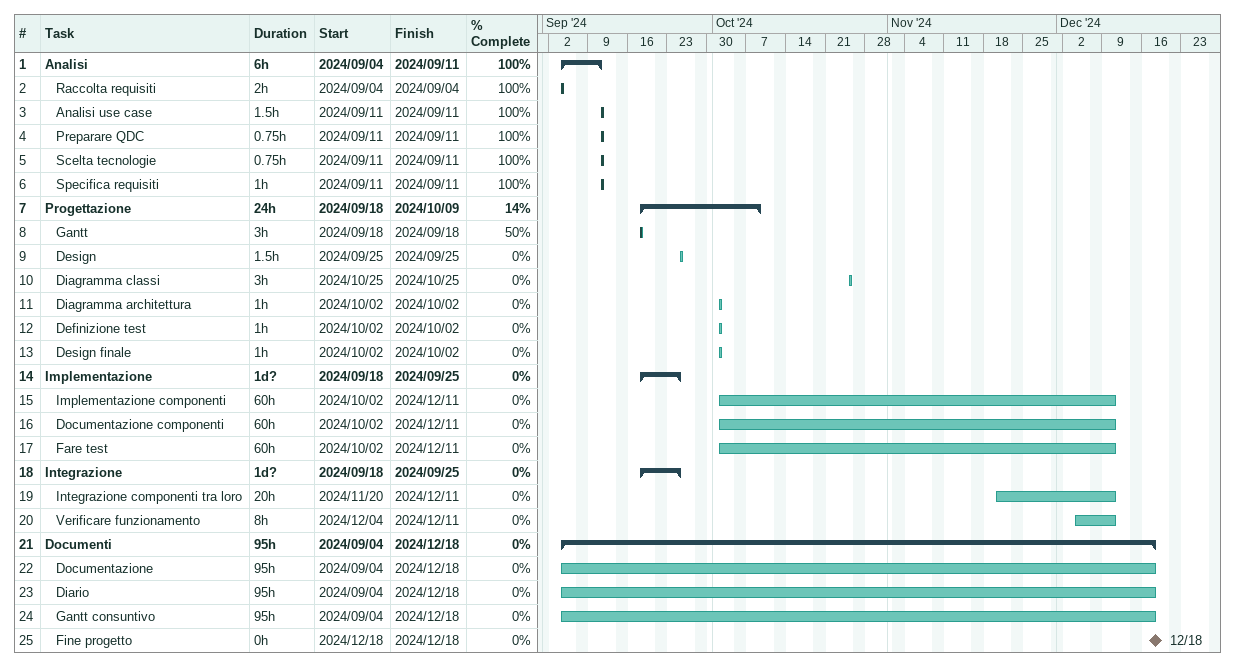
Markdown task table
| ID | Level | Task | Duration | Start | Finish | % complete |
|---|---|---|---|---|---|---|
| 1 | 1 | **Analisi** | 6h | 2024-09-04 | 2024-09-11 | 100 |
| 2 | 2 | Raccolta requisiti | 2h | 2024-09-04 | 2024-09-04 | 100 |
| 3 | 2 | Analisi use case | 1.5h | 2024-09-11 | 2024-09-11 | 100 |
| 4 | 2 | Preparare QDC | 0.75h | 2024-09-11 | 2024-09-11 | 100 |
| 5 | 2 | Scelta tecnologie | 0.75h | 2024-09-11 | 2024-09-11 | 100 |
| 6 | 2 | Specifica requisiti | 1h | 2024-09-11 | 2024-09-11 | 100 |
| 7 | 1 | **Progettazione** | 24h | 2024-09-18 | 2024-10-09 | 14 |
| 8 | 2 | Gantt | 3h | 2024-09-18 | 2024-09-18 | 50 |
| 9 | 2 | Design | 1.5h | 2024-09-25 | 2024-09-25 | 0 |
| 10 | 2 | Diagramma classi | 3h | 2024-10-25 | 2024-10-25 | 0 |
| 11 | 2 | Diagramma architettura | 1h | 2024-10-02 | 2024-10-02 | 0 |
| 12 | 2 | Definizione test | 1h | 2024-10-02 | 2024-10-02 | 0 |
| 13 | 2 | Design finale | 1h | 2024-10-02 | 2024-10-02 | 0 |
| 14 | 1 | **Implementazione** | 1d? | 2024-09-18 | 2024-09-25 | 0 |
| 15 | 2 | Implementazione componenti | 60h | 2024-10-02 | 2024-12-11 | 0 |
| 16 | 2 | Documentazione componenti | 60h | 2024-10-02 | 2024-12-11 | 0 |
| 17 | 2 | Fare test | 60h | 2024-10-02 | 2024-12-11 | 0 |
| 18 | 1 | **Integrazione** | 1d? | 2024-09-18 | 2024-09-25 | 0 |
| 19 | 2 | Integrazione componenti tra loro | 20h | 2024-11-20 | 2024-12-11 | 0 |
| 20 | 2 | Verificare funzionamento | 8h | 2024-12-04 | 2024-12-11 | 0 |
| 21 | 1 | **Documenti** | 95h | 2024-09-04 | 2024-12-18 | 0 |
| 22 | 2 | Documentazione | 95h | 2024-09-04 | 2024-12-18 | 0 |
| 23 | 2 | Diario | 95h | 2024-09-04 | 2024-12-18 | 0 |
| 24 | 2 | Gantt consuntivo | 95h | 2024-09-04 | 2024-12-18 | 0 |
| 25 | 2 | Fine progetto | 0h | 2024-12-18 | 2024-12-18 | 0 |
